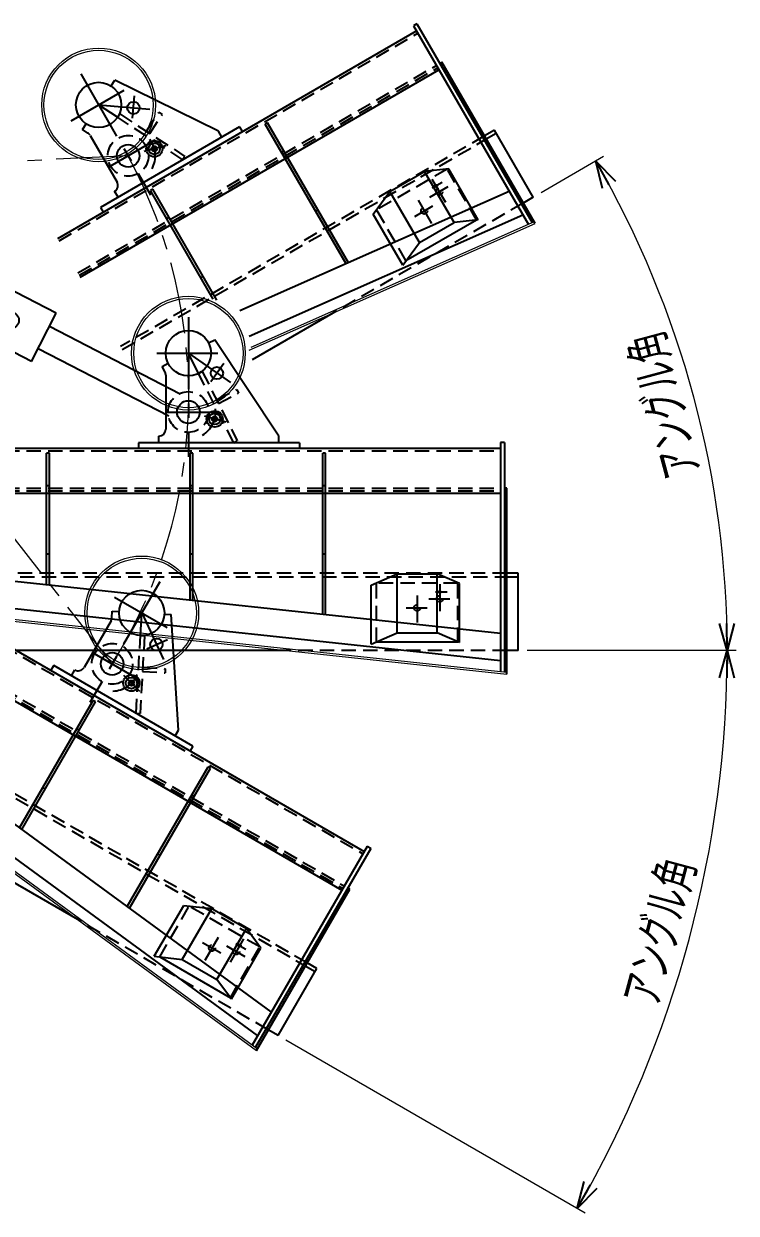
# Model space of a CAD drawing. Header units: millimetres. Extents: x -164 to 137, y -121 to 284.
# Drawn here: x 31.8 to 110.4, y 151.5 to 282.8 of the extents above; entities that cross this region are included whole.
import ezdxf

# ---------------------------------------------------------------- set-up
doc = ezdxf.new("R2010")
doc.units = ezdxf.units.MM
doc.header["$LTSCALE"] = 0.25
doc.linetypes.add('CENTER', pattern=[50.8, 31.75, -6.35, 6.35, -6.35])
doc.linetypes.add('DASHED2', pattern=[9.525, 6.35, -3.175])
doc.layers.add('Layer0016', color=7, linetype='Continuous')
doc.styles.add('dcStyle0', font='txt.shx', dxfattribs={"width": 0.666667, "bigfont": 'bigfont'})
doc.dimstyles.new('dc_Ang01', dxfattribs={"dimtxt": 4.5, "dimasz": 3.000002, "dimexe": 1, "dimexo": 1, "dimgap": 1.000001, "dimtad": 3, "dimdec": 0, "dimdsep": 46, "dimtxsty": 'dcStyle0', "dimblk1": 'OPEN30', "dimblk2": 'OPEN30', "dimsah": 1, "dimcen": 0.09, "dimclrd": 7, "dimclre": 7, "dimclrt": 2, "dimadec": 0, "dimazin": 2, "dimtfac": 1, "dimtdec": 4, "dimtmove": 0, "dimatfit": 3, "dimfxl": 1, "dimarcsym": 1})

# ---------------------------------------------------------------- blocks, each defined once
blk = doc.blocks.new('DC_GROUP_ＤＸＦ８_11')
at = {"layer": 'Layer0016', "color": 7, "linetype": 'Continuous', "lineweight": 25}
for p, q in [((34.28, 220.84), (34.28, 235.37)), ((34.58, 235.37), (34.28, 235.37)), ((34.58, 220.81), (34.58, 235.37)), ((34.58, 231.77), (34.28, 231.77)), ((34.28, 224.27), (34.58, 224.27))]:
    blk.add_line(p, q, dxfattribs=at)
blk = doc.blocks.new('DC_GROUP_ＤＸＦ８_12')
at = {"layer": 'Layer0016', "color": 7, "linetype": 'Continuous', "lineweight": 25}
for p, q in [((50.13, 219.14), (50.13, 235.37)), ((50.43, 235.37), (50.13, 235.37)), ((50.43, 219.1), (50.43, 235.37)), ((50.43, 231.77), (50.13, 231.77)), ((50.13, 224.27), (50.43, 224.27))]:
    blk.add_line(p, q, dxfattribs=at)
blk = doc.blocks.new('DC_GROUP_ＤＸＦ８_13')
at = {"layer": 'Layer0016', "color": 7, "linetype": 'Continuous', "lineweight": 25}
for p, q in [((64.78, 217.56), (64.78, 235.37)), ((65.08, 235.37), (64.78, 235.37)), ((65.08, 217.53), (65.08, 235.37)), ((65.08, 231.77), (64.78, 231.77)), ((64.78, 224.27), (65.08, 224.27))]:
    blk.add_line(p, q, dxfattribs=at)
blk = doc.blocks.new('DC_GROUP_ＤＸＦ８_15')
at = {"layer": 'Layer0016', "color": 4, "linetype": 'DASHED2', "lineweight": 25}
for radius in [0.125, 0.103]:
    blk.add_circle((77.68, 220.05), radius, dxfattribs=at)
blk = doc.blocks.new('DC_GROUP_ＤＸＦ８_14')
at = {"layer": 'Layer0016', "color": 7, "linetype": 'Continuous', "lineweight": 25}
for p, q in [((70.12, 220.8), (72.98, 222.05)), ((72.98, 215.55), (72.98, 222.05)), ((72.98, 222.05), (77.38, 222.05)), ((77.38, 215.55), (77.38, 222.05)), ((79.85, 220.97), (77.38, 222.05)), ((70.12, 214.3), (70.12, 220.8)), ((79.85, 214.47), (79.85, 220.97)), ((70.12, 214.3), (72.98, 215.55)), ((72.98, 215.55), (77.38, 215.55)), ((79.85, 214.47), (77.38, 215.55)), ((70.68, 214.55), (79.68, 214.55))]:
    blk.add_line(p, q, dxfattribs=at)
at = {"layer": 'Layer0016', "color": 4, "linetype": 'DASHED2', "lineweight": 25}
for p, q in [((70.68, 214.55), (70.68, 221.02)), ((79.68, 221.02), (70.68, 221.02)), ((79.68, 214.55), (79.68, 221.02))]:
    blk.add_line(p, q, dxfattribs=at)
at = {"layer": 'Layer0016', "color": 4, "linetype": 'CENTER', "lineweight": 25}
for p, q in [((77.68, 220.9), (77.68, 217.94)), ((75.18, 219.65), (75.18, 216.69)), ((77.2, 220.05), (78.48, 220.05)), ((73.96, 218.3), (76.29, 218.3)), ((76.46, 219.3), (78.79, 219.3))]:
    blk.add_line(p, q, dxfattribs=at)
at = {"layer": 'Layer0016', "color": 4, "linetype": 'DASHED2', "lineweight": 25}
for centre in [(77.68, 219.3), (75.18, 218.3)]:
    blk.add_circle(centre, 0.35, dxfattribs=at)
at = {"layer": 'Layer0016', "linetype": 'Continuous'}
blk.add_blockref('DC_GROUP_ＤＸＦ８_15', (0, 0), dxfattribs=at)
blk = doc.blocks.new('DC_GROUP_ＤＸＦ８_18')
at = {"layer": 'Layer0016', "color": 7, "linetype": 'Continuous', "lineweight": 25}
for p, q in [((0.48, 268.3), (2.92, 267.03)), ((0.62, 262.59), (2.92, 267.03)), ((1.06, 261.8), (3.82, 267.13)), ((1.73, 261.46), (4.48, 266.79)), ((3.82, 267.13), (2.92, 267.03)), ((7.93, 265.01), (3.82, 267.13)), ((-1.82, 263.85), (0.62, 262.59)), ((0.62, 262.59), (1.06, 261.8)), ((7.93, 258.25), (1.06, 261.8)), ((35.35, 250.83), (22.97, 257.23)), ((32.6, 245.5), (16.49, 253.83)), ((32.6, 245.5), (35.35, 250.83)), ((34.61, 249.39), (49.02, 241.94)), ((33.34, 246.95), (47.77, 239.49))]:
    blk.add_line(p, q, dxfattribs=at)
for centre, radius in [((-0.67, 266.07), 1.25), ((4.44, 263.43), 0.9), ((30.33, 250.05), 0.9)]:
    blk.add_circle(centre, radius, dxfattribs=at)
blk.add_arc((-0.67, 266.07), 2.5, 62.6702, 242.6702, dxfattribs=at)
blk = doc.blocks.new('_Open30')
at = {"color": 0, "linetype": 'ByBlock', "lineweight": -2}
for p, q in [((-1, 0.267949), (0, 0)), ((0, 0), (-1, -0.267949)), ((0, 0), (-1, 0))]:
    blk.add_line(p, q, dxfattribs=at)
blk = doc.blocks.new('*D20')
at = {"layer": 'Layer0016', "color": 7, "linetype": 'Continuous', "lineweight": 13}
for p, q in [((110.4, 213.57), (87.34, 213.57)), ((93.72, 151.45), (60.7, 170.56))]:
    blk.add_line(p, q, dxfattribs=at)
blk.add_arc((-13.62, 213.57), 123.02, 329.9429, 0, dxfattribs=at)
at = {"layer": 'Layer0016', "color": 7, "xscale": 3.000002807615286, "yscale": 2.999989368223643}
for p, rotation in [((109.4, 213.57), 89.30135963371025), ((92.86, 151.96), 240.6415871639228)]:
    blk.add_blockref('_Open30', p, dxfattribs=dict(at, rotation=rotation))
at = {"layer": 'Layer0016', "color": 2, "insert": (104.23, 181.93), "char_height": 4.5, "attachment_point": 8, "rotation": 74.9715, "style": 'dcStyle0'}
blk.add_mtext('\\T1.00;アングル角', dxfattribs=at)
blk = doc.blocks.new('*D21')
at = {"layer": 'Layer0016', "color": 7, "linetype": 'Continuous', "lineweight": 13}
blk.add_line((95.76, 268.13), (88.86, 264.13), dxfattribs=at)
blk.add_arc((1.48, 213.57), 107.93, 0, 30.0571, dxfattribs=at)
at = {"layer": 'Layer0016', "color": 7, "xscale": 3.000002807615286, "yscale": 2.999989368223643}
for p, rotation in [((94.89, 267.63), 119.2607757696988), ((109.41, 213.57), 270.7962774326693)]:
    blk.add_blockref('_Open30', p, dxfattribs=dict(at, rotation=rotation))
at = {"layer": 'Layer0016', "color": 2, "insert": (104.75, 241.3), "char_height": 4.5, "attachment_point": 8, "rotation": 105.0285, "style": 'dcStyle0'}
blk.add_mtext('\\T1.00;アングル角', dxfattribs=at)
blk = doc.blocks.new('DC_GROUP_ＤＸＦ８_19')
at = {"layer": 'Layer0016', "color": 4, "linetype": 'CENTER', "lineweight": 25}
for p, q in [((49.93, 250.38), (49.93, 234.97)), ((46.44, 246.42), (53.18, 246.42)), ((49.93, 246.42), (54.57, 243.17)), ((52.42, 243.28), (53.86, 245.33)), ((47.43, 239.92), (53.43, 239.92)), ((54.09, 238.81), (51.7, 239.45))]:
    blk.add_line(p, q, dxfattribs=at)
at = {"layer": 'Layer0016', "color": 7, "linetype": 'Continuous', "lineweight": 25}
for p, q in [((52.16, 247.55), (52.83, 247.89)), ((59.93, 237.27), (52.83, 247.89)), ((47.03, 244.96), (47.7, 245.3)), ((47.35, 244.32), (47.03, 244.96)), ((47.43, 243.99), (47.43, 238.02)), ((44.43, 236.52), (44.43, 235.92)), ((62.18, 236.52), (44.43, 236.52)), ((46.68, 236.52), (46.68, 237.27)), ((59.93, 236.52), (59.93, 237.27)), ((62.18, 236.52), (62.18, 235.92))]:
    blk.add_line(p, q, dxfattribs=at)
at = {"layer": 'Layer0016', "color": 4, "linetype": 'Continuous', "lineweight": 25}
blk.add_line((51.06, 244.19), (49.93, 246.42), dxfattribs=at)
at = {"layer": 'Layer0016', "color": 4, "linetype": 'DASHED2', "lineweight": 25}
for p, q in [((51.06, 244.19), (51.46, 244.4)), ((51.46, 244.4), (55.33, 236.73)), ((54.93, 236.52), (51.06, 244.19)), ((53.04, 241.27), (55.27, 242.4)), ((53.24, 240.87), (55.47, 242)), ((55.27, 242.4), (55.47, 242)), ((54.93, 236.52), (55.33, 236.73))]:
    blk.add_line(p, q, dxfattribs=at)
at = {"layer": 'Layer0016', "color": 7, "linetype": 'Continuous', "lineweight": 25}
for centre, radius in [((49.93, 246.42), 2.5), ((53.08, 244.22), 0.675), ((49.93, 239.92), 1.25)]:
    blk.add_circle(centre, radius, dxfattribs=at)
at = {"layer": 'Layer0016', "color": 4, "linetype": 'DASHED2', "lineweight": 25}
blk.add_circle((49.93, 239.92), 2.25, dxfattribs=at)
at = {"layer": 'Layer0016', "color": 3, "linetype": 'Continuous', "lineweight": 25}
for radius in [0.9, 0.625]:
    blk.add_circle((52.83, 239.15), radius, dxfattribs=at)
at = {"layer": 'Layer0016', "color": 4, "linetype": 'Continuous', "lineweight": 25}
for radius in [0.3, 0.25]:
    blk.add_circle((52.83, 239.15), radius, dxfattribs=at)
at = {"layer": 'Layer0016', "color": 7, "linetype": 'Continuous', "lineweight": 25}
for centre, start, end in [((46.68, 243.99), 360, 26.7961), ((46.68, 238.02), 270, 360)]:
    blk.add_arc(centre, 0.75, start, end, dxfattribs=at)
at = {"layer": 'Layer0016', "color": 4, "linetype": 'CENTER', "lineweight": 25}
blk.add_arc((49.93, 239.92), 3, 301.3187, 6.9632, dxfattribs=at)
blk = doc.blocks.new('DC_GROUP_ＤＸＦ８_22')
at = {"layer": 'Layer0016', "color": 7, "linetype": 'Continuous', "lineweight": 25}
for p, q in [((45.99, 264.52), (45.73, 264.37)), ((52.66, 252.39), (45.73, 264.37)), ((53.08, 252.27), (45.99, 264.52)), ((47.79, 261.4), (47.53, 261.25)), ((51.29, 254.76), (51.55, 254.91))]:
    blk.add_line(p, q, dxfattribs=at)
blk = doc.blocks.new('DC_GROUP_ＤＸＦ８_23')
at = {"layer": 'Layer0016', "color": 7, "linetype": 'Continuous', "lineweight": 25}
for p, q in [((58.67, 271.86), (58.41, 271.71)), ((67.33, 256.29), (58.41, 271.71)), ((67.6, 256.41), (58.67, 271.86)), ((60.47, 268.74), (60.21, 268.59)), ((63.97, 262.1), (64.23, 262.25))]:
    blk.add_line(p, q, dxfattribs=at)
blk = doc.blocks.new('DC_GROUP_ＤＸＦ８_25')
at = {"layer": 'Layer0016', "color": 4, "linetype": 'DASHED2', "lineweight": 25}
for radius in [0.125, 0.103]:
    blk.add_circle((77.25, 264.9), radius, dxfattribs=at)
blk = doc.blocks.new('DC_GROUP_ＤＸＦ８_24')
at = {"layer": 'Layer0016', "color": 4, "linetype": 'DASHED2', "lineweight": 25}
for p, q in [((78.49, 266.75), (70.7, 262.24)), ((81.74, 261.14), (78.49, 266.75)), ((73.95, 256.64), (70.7, 262.24))]:
    blk.add_line(p, q, dxfattribs=at)
at = {"layer": 'Layer0016', "color": 7, "linetype": 'Continuous', "lineweight": 25}
for p, q in [((78.67, 266.79), (75.99, 266.48)), ((81.92, 261.16), (78.67, 266.79)), ((72.18, 264.28), (75.99, 266.48)), ((79.25, 260.86), (75.99, 266.48)), ((70.33, 261.77), (72.18, 264.28)), ((75.43, 258.65), (72.18, 264.28)), ((73.59, 256.15), (70.33, 261.77)), ((73.95, 256.64), (81.74, 261.14)), ((75.43, 258.65), (79.25, 260.86)), ((81.92, 261.16), (79.25, 260.86)), ((73.59, 256.15), (75.43, 258.65))]:
    blk.add_line(p, q, dxfattribs=at)
at = {"layer": 'Layer0016', "color": 4, "linetype": 'CENTER', "lineweight": 25}
for p, q in [((76.82, 265.64), (78.31, 263.08)), ((76.84, 264.66), (77.95, 265.3)), ((76.57, 263.64), (78.59, 264.81)), ((74.91, 261.52), (76.92, 262.69)), ((75.29, 263.3), (76.77, 260.74))]:
    blk.add_line(p, q, dxfattribs=at)
at = {"layer": 'Layer0016', "color": 4, "linetype": 'DASHED2', "lineweight": 25}
for centre in [(77.63, 264.25), (75.96, 262.13)]:
    blk.add_circle(centre, 0.35, dxfattribs=at)
at = {"layer": 'Layer0016', "linetype": 'Continuous'}
blk.add_blockref('DC_GROUP_ＤＸＦ８_25', (0, 0), dxfattribs=at)
blk = doc.blocks.new('DC_GROUP_ＤＸＦ８_26')
at = {"layer": 'Layer0016', "color": 4, "linetype": 'CENTER', "lineweight": 25}
for p, q in [((38.04, 277.26), (45.75, 263.92)), ((37, 272.09), (42.83, 275.46)), ((43.76, 272.36), (43.97, 274.85)), ((40.02, 273.83), (45.67, 273.35)), ((41.11, 266.96), (46.3, 269.96)), ((47.44, 269.33), (45.05, 268.69))]:
    blk.add_line(p, q, dxfattribs=at)
at = {"layer": 'Layer0016', "color": 7, "linetype": 'Continuous', "lineweight": 25}
for p, q in [((41.39, 275.93), (41.8, 276.56)), ((53.26, 270.92), (41.8, 276.56)), ((38.24, 271.11), (38.65, 271.74)), ((38.84, 270.72), (38.24, 271.11)), ((55.58, 271.4), (40.22, 262.51)), ((53.63, 270.27), (53.26, 270.92)), ((55.58, 271.4), (55.88, 270.88)), ((39.08, 270.47), (42.06, 265.31)), ((42.17, 263.64), (41.79, 264.29)), ((40.22, 262.51), (40.52, 261.99))]:
    blk.add_line(p, q, dxfattribs=at)
at = {"layer": 'Layer0016', "color": 4, "linetype": 'Continuous', "lineweight": 25}
blk.add_line((42.11, 272.47), (40.02, 273.83), dxfattribs=at)
at = {"layer": 'Layer0016', "color": 4, "linetype": 'DASHED2', "lineweight": 25}
for p, q in [((42.11, 272.47), (42.36, 272.84)), ((49.31, 267.77), (42.11, 272.47)), ((42.36, 272.84), (49.55, 268.15)), ((45.29, 270.93), (46.66, 273.02)), ((45.67, 270.68), (47.03, 272.78)), ((46.66, 273.02), (47.03, 272.78)), ((49.31, 267.77), (49.55, 268.15))]:
    blk.add_line(p, q, dxfattribs=at)
at = {"layer": 'Layer0016', "color": 7, "linetype": 'Continuous', "lineweight": 25}
for centre, radius in [((40.02, 273.83), 2.5), ((43.86, 273.5), 0.675), ((43.28, 268.21), 1.25)]:
    blk.add_circle(centre, radius, dxfattribs=at)
at = {"layer": 'Layer0016', "color": 4, "linetype": 'DASHED2', "lineweight": 25}
blk.add_circle((43.28, 268.21), 2.25, dxfattribs=at)
at = {"layer": 'Layer0016', "color": 3, "linetype": 'Continuous', "lineweight": 25}
for radius in [0.9, 0.625]:
    blk.add_circle((46.17, 268.99), radius, dxfattribs=at)
at = {"layer": 'Layer0016', "color": 4, "linetype": 'Continuous', "lineweight": 25}
for radius in [0.3, 0.25]:
    blk.add_circle((46.17, 268.99), radius, dxfattribs=at)
at = {"layer": 'Layer0016', "color": 7, "linetype": 'Continuous', "lineweight": 25}
for centre, start, end in [((38.43, 270.1), 30.0571, 56.8531), ((41.41, 264.94), 300.0571, 30.0571)]:
    blk.add_arc(centre, 0.75, start, end, dxfattribs=at)
at = {"layer": 'Layer0016', "color": 4, "linetype": 'CENTER', "lineweight": 25}
blk.add_arc((43.28, 268.21), 3, 331.3758, 37.0203, dxfattribs=at)
blk = doc.blocks.new('DC_GROUP_ＤＸＦ８_21')
at = {"layer": 'Layer0016', "color": 7, "linetype": 'Continuous', "lineweight": 25}
for p, q in [((75.16, 282.79), (74.77, 282.56)), ((74.77, 282.56), (87.47, 260.62)), ((75.16, 282.79), (87.86, 260.85)), ((35.51, 259.09), (75.1, 282)), ((77.91, 278.54), (77.69, 278.42)), ((88.21, 260.74), (77.91, 278.54)), ((37.99, 254.81), (77.58, 277.72)), ((83.71, 271.03), (82.62, 270.4)), ((82.81, 270.07), (83.9, 270.7)), ((87.99, 263.63), (83.71, 271.03)), ((85.35, 264.28), (55.61, 251.09)), ((87.99, 263.63), (86.9, 263)), ((86.86, 261.67), (56.65, 248.27)), ((65.86, 250.83), (56.97, 245.69))]:
    blk.add_line(p, q, dxfattribs=at)
at = {"layer": 'Layer0016', "color": 4, "linetype": 'DASHED2', "lineweight": 25}
for p, q in [((35.66, 258.83), (75.25, 281.74)), ((37.71, 255.28), (77.3, 278.19)), ((37.86, 255.02), (77.45, 277.93)), ((82.62, 270.4), (42.42, 247.14)), ((42.62, 246.81), (82.59, 269.94)), ((86.9, 263), (65.86, 250.83))]:
    blk.add_line(p, q, dxfattribs=at)
at = {"layer": 'Layer0016', "color": 7, "linetype": 'Continuous', "lineweight": 13}
for p, q in [((56.64, 246.74), (88.21, 260.74)), ((88.11, 260.91), (56.83, 247.03))]:
    blk.add_line(p, q, dxfattribs=at)
for radius in [6.28, 6.03]:
    blk.add_circle((40.02, 273.83), radius, dxfattribs=at)
at = {"layer": 'Layer0016', "linetype": 'Continuous'}
for name in ['DC_GROUP_ＤＸＦ８_26', 'DC_GROUP_ＤＸＦ８_23', 'DC_GROUP_ＤＸＦ８_24', 'DC_GROUP_ＤＸＦ８_22']:
    blk.add_blockref(name, (0, 0), dxfattribs=at)
blk = doc.blocks.new('DC_GROUP_ＤＸＦ８_28')
at = {"layer": 'Layer0016', "color": 7, "linetype": 'Continuous', "lineweight": 25}
for p, q in [((31.28, 194.02), (39.42, 208.07)), ((31.53, 193.84), (39.68, 207.92)), ((39.68, 207.92), (39.42, 208.07)), ((37.87, 204.81), (37.61, 204.96)), ((33.86, 198.47), (34.12, 198.32))]:
    blk.add_line(p, q, dxfattribs=at)
blk = doc.blocks.new('DC_GROUP_ＤＸＦ８_29')
at = {"layer": 'Layer0016', "color": 7, "linetype": 'Continuous', "lineweight": 25}
for p, q in [((43.18, 185.32), (52.1, 200.74)), ((43.42, 185.14), (52.36, 200.59)), ((52.36, 200.59), (52.1, 200.74)), ((50.55, 197.47), (50.29, 197.62)), ((46.54, 191.13), (46.8, 190.98))]:
    blk.add_line(p, q, dxfattribs=at)
blk = doc.blocks.new('DC_GROUP_ＤＸＦ８_31')
at = {"layer": 'Layer0016', "color": 4, "linetype": 'DASHED2', "lineweight": 25}
for radius in [0.125, 0.103]:
    blk.add_circle((55.58, 181.01), radius, dxfattribs=at)
blk = doc.blocks.new('DC_GROUP_ＤＸＦ８_30')
at = {"layer": 'Layer0016', "color": 7, "linetype": 'Continuous', "lineweight": 25}
for p, q in [((46.17, 179.82), (49.42, 185.45)), ((49.42, 185.45), (52.52, 185.09)), ((49.26, 179.47), (52.52, 185.09)), ((52.52, 185.09), (56.33, 182.89)), ((53.07, 177.26), (56.33, 182.89)), ((57.93, 180.72), (56.33, 182.89)), ((54.67, 175.1), (57.93, 180.72)), ((46.17, 179.82), (49.26, 179.47)), ((46.77, 179.75), (54.56, 175.25)), ((49.26, 179.47), (53.07, 177.26)), ((54.67, 175.1), (53.07, 177.26))]:
    blk.add_line(p, q, dxfattribs=at)
at = {"layer": 'Layer0016', "color": 4, "linetype": 'DASHED2', "lineweight": 25}
for p, q in [((46.77, 179.75), (50.01, 185.36)), ((57.8, 180.85), (50.01, 185.36)), ((54.56, 175.25), (57.8, 180.85))]:
    blk.add_line(p, q, dxfattribs=at)
at = {"layer": 'Layer0016', "color": 4, "linetype": 'CENTER', "lineweight": 25}
for p, q in [((51.49, 181.36), (53.5, 180.19)), ((53.22, 181.91), (51.74, 179.35)), ((56.01, 181.74), (54.53, 179.18)), ((55.17, 181.25), (56.28, 180.61)), ((54.15, 180.97), (56.17, 179.8))]:
    blk.add_line(p, q, dxfattribs=at)
at = {"layer": 'Layer0016', "color": 4, "linetype": 'DASHED2', "lineweight": 25}
for centre in [(52.54, 180.74), (55.21, 180.36)]:
    blk.add_circle(centre, 0.35, dxfattribs=at)
at = {"layer": 'Layer0016', "linetype": 'Continuous'}
blk.add_blockref('DC_GROUP_ＤＸＦ８_31', (0, 0), dxfattribs=at)
blk = doc.blocks.new('DC_GROUP_ＤＸＦ８_32')
at = {"layer": 'Layer0016', "color": 4, "linetype": 'CENTER', "lineweight": 25}
for p, q in [((46.76, 221.16), (39.04, 207.83)), ((41.76, 219.49), (47.59, 216.11)), ((44.78, 217.74), (47.17, 212.6)), ((45.36, 213.76), (47.63, 214.82)), ((39.36, 213.36), (44.55, 210.36)), ((44.57, 209.06), (42.82, 210.81))]:
    blk.add_line(p, q, dxfattribs=at)
at = {"layer": 'Layer0016', "color": 7, "linetype": 'Continuous', "lineweight": 25}
for p, q in [((41.39, 216.88), (38.41, 211.72)), ((41.49, 217.21), (41.53, 217.92)), ((41.53, 217.92), (42.28, 217.88)), ((47.27, 217.6), (48.02, 217.55)), ((48.85, 204.81), (48.02, 217.55)), ((35.06, 211.92), (34.76, 211.4)), ((50.42, 203.03), (35.06, 211.92)), ((37.01, 210.8), (37.38, 211.45)), ((48.47, 204.16), (48.85, 204.81)), ((50.42, 203.03), (50.12, 202.51))]:
    blk.add_line(p, q, dxfattribs=at)
at = {"layer": 'Layer0016', "color": 4, "linetype": 'Continuous', "lineweight": 25}
blk.add_line((44.64, 215.24), (44.78, 217.74), dxfattribs=at)
at = {"layer": 'Layer0016', "color": 4, "linetype": 'DASHED2', "lineweight": 25}
for p, q in [((44.15, 206.66), (44.64, 215.24)), ((45.09, 215.22), (44.6, 206.64)), ((44.64, 215.24), (45.09, 215.22)), ((44.89, 211.72), (47.38, 211.58)), ((47.38, 211.58), (47.36, 211.13)), ((44.86, 211.27), (47.36, 211.13)), ((44.15, 206.66), (44.6, 206.64))]:
    blk.add_line(p, q, dxfattribs=at)
at = {"layer": 'Layer0016', "color": 7, "linetype": 'Continuous', "lineweight": 25}
for centre, radius in [((44.78, 217.74), 2.5), ((46.4, 214.25), 0.675), ((41.52, 212.11), 1.25)]:
    blk.add_circle(centre, radius, dxfattribs=at)
at = {"layer": 'Layer0016', "color": 4, "linetype": 'DASHED2', "lineweight": 25}
blk.add_circle((41.52, 212.11), 2.25, dxfattribs=at)
at = {"layer": 'Layer0016', "color": 3, "linetype": 'Continuous', "lineweight": 25}
for radius in [0.9, 0.625]:
    blk.add_circle((43.64, 209.99), radius, dxfattribs=at)
at = {"layer": 'Layer0016', "color": 4, "linetype": 'Continuous', "lineweight": 25}
for radius in [0.3, 0.25]:
    blk.add_circle((43.64, 209.99), radius, dxfattribs=at)
at = {"layer": 'Layer0016', "color": 7, "linetype": 'Continuous', "lineweight": 25}
for centre, start, end in [((40.74, 217.26), 329.9429, 356.739), ((37.76, 212.09), 239.9429, 329.9429)]:
    blk.add_arc(centre, 0.75, start, end, dxfattribs=at)
at = {"layer": 'Layer0016', "color": 4, "linetype": 'CENTER', "lineweight": 25}
blk.add_arc((41.52, 212.11), 3, 271.2617, 336.9062, dxfattribs=at)
blk = doc.blocks.new('DC_GROUP_ＤＸＦ８_27')
at = {"layer": 'Layer0016', "color": 7, "linetype": 'Continuous', "lineweight": 25}
for p, q in [((29.75, 214.3), (69.34, 191.39)), ((27.27, 210.02), (66.86, 187.11)), ((59.08, 173.68), (21.96, 200.84)), ((57.57, 171.07), (20.45, 198.23)), ((37.71, 183.87), (18.55, 194.95)), ((69.66, 191.96), (56.96, 170.02)), ((70.05, 191.73), (69.66, 191.96)), ((70.05, 191.73), (57.35, 169.79)), ((57.44, 169.43), (67.74, 187.24)), ((67.74, 187.24), (67.52, 187.36)), ((62.83, 178.76), (63.92, 178.13)), ((64.12, 178.46), (63.03, 179.09)), ((59.84, 171.06), (64.12, 178.46)), ((59.84, 171.06), (58.75, 171.7))]:
    blk.add_line(p, q, dxfattribs=at)
at = {"layer": 'Layer0016', "color": 4, "linetype": 'DASHED2', "lineweight": 25}
for p, q in [((29.6, 214.04), (69.19, 191.14)), ((27.39, 210.24), (66.98, 187.33)), ((27.54, 210.5), (67.13, 187.59)), ((63.03, 179.09), (22.83, 202.35)), ((22.64, 202.02), (62.62, 178.89)), ((58.75, 171.7), (37.71, 183.87))]:
    blk.add_line(p, q, dxfattribs=at)
at = {"layer": 'Layer0016', "color": 7, "linetype": 'Continuous', "lineweight": 13}
for p, q in [((19.74, 197.01), (57.44, 169.43)), ((57.53, 169.6), (19.84, 197.18))]:
    blk.add_line(p, q, dxfattribs=at)
for radius in [6.28, 6.03]:
    blk.add_circle((44.78, 217.74), radius, dxfattribs=at)
at = {"layer": 'Layer0016', "linetype": 'Continuous'}
for name in ['DC_GROUP_ＤＸＦ８_32', 'DC_GROUP_ＤＸＦ８_28', 'DC_GROUP_ＤＸＦ８_29', 'DC_GROUP_ＤＸＦ８_30']:
    blk.add_blockref(name, (0, 0), dxfattribs=at)

msp = doc.modelspace()

# ---------------------------------------------------------------- linework, layer by layer
at = {"layer": 'Layer0016', "color": 4, "linetype": 'CENTER', "lineweight": 13}
for p in [(43.28, 268.21), (41.52, 212.11)]:
    msp.add_line(p, (-0.67, 266.07), dxfattribs=at)
at = {"layer": 'Layer0016', "color": 7, "linetype": 'Continuous', "lineweight": 25}
for p, q in [((84.38, 236.57), (84.38, 211.22)), ((84.83, 236.57), (84.38, 236.57)), ((84.83, 236.57), (84.83, 211.22)), ((-96.52, 235.92), (84.38, 235.92)), ((85.08, 231.52), (84.83, 231.52)), ((85.08, 210.96), (85.08, 231.52)), ((-96.52, 230.97), (84.38, 230.97)), ((84.38, 215.46), (-6.07, 225.18)), ((84.38, 212.44), (-6.07, 222.16)), ((86.34, 222.12), (85.08, 222.12)), ((86.34, 213.57), (86.34, 222.12)), ((85.08, 221.73), (86.34, 221.73)), ((60.78, 213.57), (-6.07, 213.57)), ((86.34, 213.57), (85.08, 213.57))]:
    msp.add_line(p, q, dxfattribs=at)
at = {"layer": 'Layer0016', "color": 4, "linetype": 'DASHED2', "lineweight": 25}
for p, q in [((-96.52, 235.62), (84.38, 235.62)), ((-96.52, 231.52), (84.38, 231.52)), ((-96.52, 231.22), (84.38, 231.22)), ((85.08, 222.12), (-97.22, 222.12)), ((-97.22, 221.73), (84.83, 221.73)), ((85.08, 213.57), (60.78, 213.57))]:
    msp.add_line(p, q, dxfattribs=at)
at = {"layer": 'Layer0016', "color": 7, "linetype": 'Continuous', "lineweight": 13}
for p, q in [((85.08, 211.15), (-3.57, 220.68)), ((-3.57, 220.49), (85.08, 210.96))]:
    msp.add_line(p, q, dxfattribs=at)
for radius in [6.28, 6.03]:
    msp.add_circle((49.93, 246.42), radius, dxfattribs=at)
at = {"layer": 'Layer0016', "color": 4, "linetype": 'CENTER', "lineweight": 13}
msp.add_arc((-6.07, 241.67), 56.03, 328.153, 28.2671, dxfattribs=at)

# ---------------------------------------------------------------- block references
at = {"layer": 'Layer0016', "linetype": 'Continuous'}
for name in ['DC_GROUP_ＤＸＦ８_21', 'DC_GROUP_ＤＸＦ８_18', 'DC_GROUP_ＤＸＦ８_19', 'DC_GROUP_ＤＸＦ８_11', 'DC_GROUP_ＤＸＦ８_12', 'DC_GROUP_ＤＸＦ８_13', 'DC_GROUP_ＤＸＦ８_27', 'DC_GROUP_ＤＸＦ８_14']:
    msp.add_blockref(name, (0, 0), dxfattribs=at)

# ---------------------------------------------------------------- dimensions: what is measured, and where the dimension line sits
at = {"layer": 'Layer0016', "linetype": 'Continuous', "lineweight": 13}
for base, line1, line2, picture, middle in [((105.72, 241.56), ((87.99, 263.63), (86.9, 263)), ((110.4, 213.57), (87.34, 213.57)), '*D21', (105.72, 241.56)), ((105.19, 181.67), ((86.34, 213.57), (85.08, 213.57)), ((59.84, 171.06), (58.75, 171.7)), '*D20', (105.19, 181.67))]:
    dim = msp.add_angular_dim_2l(base=base, line1=line1, line2=line2, text='アングル角', dimstyle='dc_Ang01', override={"dimtxt": 4.5, "dimasz": 3.000002, "dimexe": 1, "dimexo": 1, "dimgap": 1.000001, "dimtad": 3, "dimtih": 0, "dimtoh": 0, "dimdec": 0, "dimlfac": 1, "dimzin": 8, "dimtxsty": 'dcStyle0', "dimblk1": 'Open30', "dimblk2": 'Open30', "dimsah": 1, "dimclrd": 7, "dimclre": 7, "dimclrt": 2, "dimazin": 2, "dimtofl": 1, "dimtolj": 0, "dimtzin": 8, "dimarcsym": 1}, dxfattribs=at)
    dim.commit()
    dim.dimension.update_dxf_attribs({"geometry": picture, "text_midpoint": middle, "dimtype": 162})

doc.saveas('drawing.dxf')
